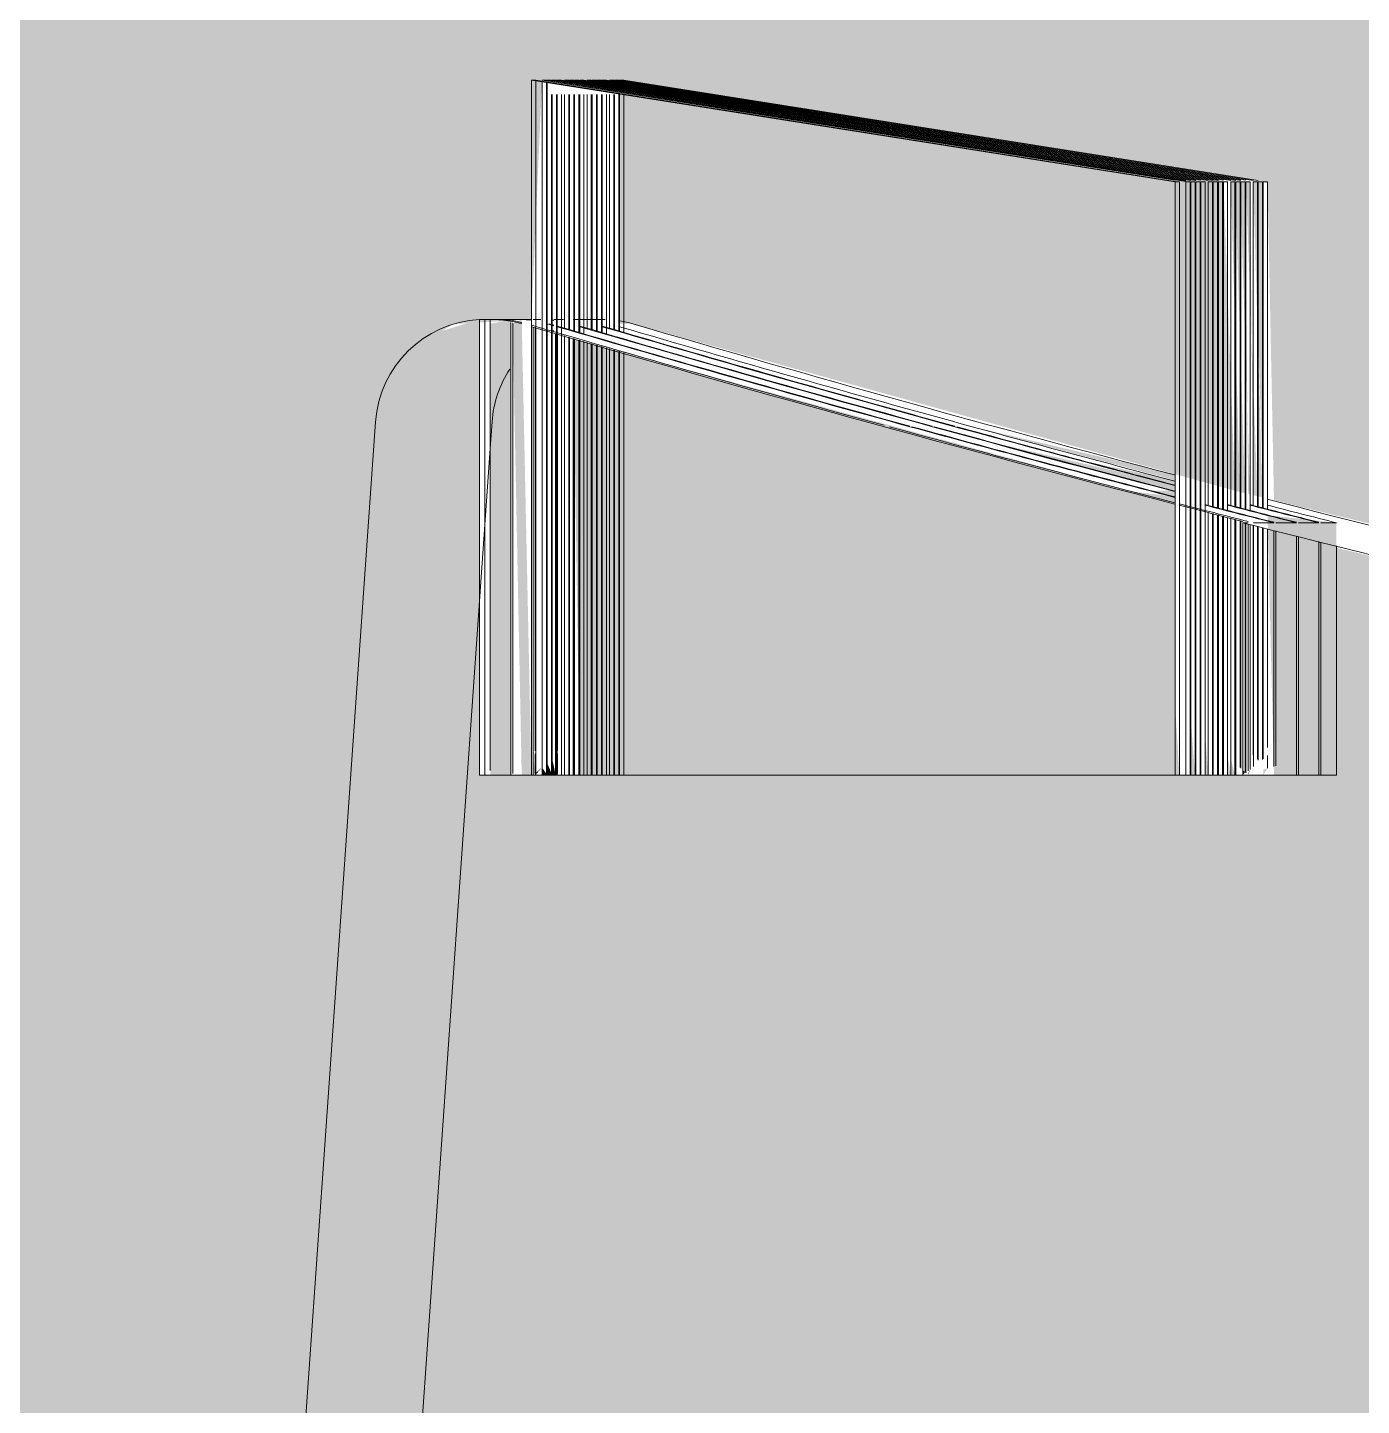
# Model space of a CAD drawing. Header units: millimetres. Extents: x 855 to 48623, y -2192 to 8255.
# Drawn here: x 22631.92 to 22665.12, y 4963.24 to 4997.55 of the extents above; entities that cross this region are included whole.
import ezdxf

# ---------------------------------------------------------------- set-up
doc = ezdxf.new("R2010")
doc.units = ezdxf.units.MM
doc.layers.add('A-WALL-PATT', color=7, linetype='Continuous', lineweight=9)
for name, color, linetype, lineweight, true_color in [('I-FURN-102', 7, 'Continuous', 9, 0xedece9), ('I-FURN-110', 7, 'Continuous', 9, 0xf3f3f3), ('I-FURN-113', 7, 'Continuous', 9, 0xecebe9), ('I-FURN-114', 7, 'Continuous', 9, 0xdddddb), ('I-FURN-115', 7, 'Continuous', 9, 0xd8d8d6), ('I-FURN-116', 7, 'Continuous', 9, 0xe4e4e1), ('I-FURN-117', 7, 'Continuous', 9, 0xe6e6e2), ('I-FURN-118', 7, 'Continuous', 9, 0xebebe8), ('I-FURN-119', 7, 'Continuous', 9, 0xeeeeec), ('I-FURN-120', 7, 'Continuous', 9, 0xf0f0ef), ('I-FURN-17', 7, 'Continuous', 9, 0xe6e6e4), ('I-FURN-23', 7, 'Continuous', 9, 0xe4e3de), ('I-FURN-25', 7, 'Continuous', 9, 0xd0d0d0), ('I-FURN-26', 7, 'Continuous', 9, 0xdbdbdb), ('I-FURN-27', 7, 'Continuous', 9, 0xe3e3e3), ('I-FURN-29', 7, 'Continuous', 9, 0xe4e3e2), ('I-FURN-34', 7, 'Continuous', 9, 0xe9e9e9), ('I-FURN-35', 7, 'Continuous', 9, 0xededed), ('I-FURN-38', 7, 'Continuous', 9, 0xdededc), ('I-FURN-39', 7, 'Continuous', 9, 0xe8e8e6), ('I-FURN-41', 7, 'Continuous', 9, 0xd6d6d5), ('I-FURN-49', 7, 'Continuous', 9, 0xe2e1dc), ('I-FURN-52', 7, 'Continuous', 9, 0xcbcbc9), ('I-FURN-55', 7, 'Continuous', 9, 0xe0dfda), ('I-FURN-58', 7, 'Continuous', 9, 0xe2e1df), ('I-FURN-6', 7, 'Continuous', 9, 0xc0c0c0), ('I-FURN-61', 7, 'Continuous', 9, 0xd3d3d0), ('I-FURN-62', 7, 'Continuous', 9, 0xdddcd8), ('I-FURN-67', 7, 'Continuous', 9, 0xd9d8d5), ('I-FURN-69', 7, 'Continuous', 9, 0xe7e7e6), ('I-FURN-70', 7, 'Continuous', 9, 0xe3e2dd), ('I-FURN-73', 7, 'Continuous', 9, 0xe3e2e1), ('I-FURN-74', 7, 'Continuous', 9, 0xe5e4e2), ('I-FURN-75', 7, 'Continuous', 9, 0xe9e9e5), ('I-FURN-77', 7, 'Continuous', 9, 0xe1e1df), ('I-FURN-78', 7, 'Continuous', 9, 0xdfdfdf), ('I-FURN-84', 7, 'Continuous', 9, 0xededea), ('I-FURN-85', 7, 'Continuous', 9, 0xedecea), ('I-FURN-87', 7, 'Continuous', 9, 0xf2f2f0), ('I-FURN-88', 7, 'Continuous', 9, 0xf0f0ed), ('I-FURN-89', 7, 'Continuous', 9, 0xe8e7e4), ('I-FURN-9', 7, 'Continuous', 9, 0xd1d1d1), ('I-FURN-93', 7, 'Continuous', 9, 0xeeeeed)]:
    doc.layers.add(name, color=color, linetype=linetype, lineweight=lineweight, true_color=true_color)
doc.layers.add('I-FURN-11', color=7, linetype='Continuous', lineweight=9, true_color=0xe7e6e1, transparency=0.7)
doc.layers.add('I-FURN-12', color=7, linetype='Continuous', lineweight=9, true_color=0xf7f7f7, transparency=0.7)

# ---------------------------------------------------------------- blocks, each defined once
blk = doc.blocks.new('iMac_G5_Computer_17quot_Screen_Model_4681 - iMac_G5_Computer_17quot_Screen_Model_4681-V20-Развертка 2_03-2')
at = {"layer": 'I-FURN-11'}
for points in [[(2630.718, 4986.014), (2630.43, 4993.732), (2615.402, 4995.884), (2615.402, 4990.172), (2615.732, 4990.172), (2630.612, 4986.044)], [(2630.844, 4985.983), (2630.612, 4993.724), (2630.718, 4993.704), (2630.738, 4986.009)], [(2630.969, 4985.953), (2630.718, 4993.727), (2630.844, 4993.704), (2630.863, 4985.979)], [(2631.095, 4985.922), (2630.844, 4993.727), (2630.969, 4993.704), (2631.047, 4985.934)], [(2631.277, 4985.877), (2630.989, 4993.732), (2631.095, 4993.704), (2631.171, 4985.903)], [(2631.423, 4985.842), (2631.171, 4993.744), (2631.403, 4993.704), (2631.403, 4985.847)], [(2631.403, 4985.847), (2631.171, 4993.724), (2631.277, 4993.704), (2631.297, 4985.872)]]:
    blk.add_hatch(color=256, dxfattribs=at).paths.add_polyline_path(points)
at = {"layer": 'I-FURN-12'}
for points in [[(2700.418, 4950), (2702.92, 4950), (2702.92, 4953.175), (2699.77, 4953.175), (2699.531, 4963.912), (2642.914, 4963.912), (2642.914, 4982.323), (2633.242, 4984.593), (2633.242, 4978.932), (2611.915, 4978.932), (2611.915, 4990.279), (2610.662, 4989.9), (2610.139, 4989.498), (2609.326, 4987.735), (2606.742, 4950.78), (2607.717, 4950), (2699.77, 4950)], [(2612.69, 4978.932), (2612.69, 4990.279), (2612.18, 4990.172), (2612.18, 4978.932)], [(2613.206, 4978.932), (2612.964, 4990.279), (2612.739, 4990.172), (2612.964, 4978.932)], [(2629.228, 4986.014), (2629.228, 4986.162), (2624.556, 4987.248)], [(2629.228, 4986.162), (2629.228, 4986.277), (2627.095, 4986.725)], [(2629.228, 4985.697), (2629.228, 4985.867), (2628.033, 4986.013)], [(2632.808, 4978.932), (2633.242, 4978.932), (2633.242, 4985.217), (2631.529, 4985.407), (2631.689, 4978.932), (2632.249, 4978.932)], [(2613.249, 4978.932), (2613.299, 4978.976), (2613.249, 4979.421)], [(2613.597, 4978.932), (2613.723, 4978.932), (2613.597, 4979.236)], [(2613.723, 4978.932), (2613.809, 4978.932), (2613.723, 4979.346)], [(2613.299, 4978.932), (2613.471, 4979.126), (2613.299, 4978.976)], [(2613.471, 4978.932), (2613.597, 4978.932), (2613.471, 4979.126)], [(2613.849, 4978.932), (2613.859, 4978.976), (2613.849, 4978.967)], [(2630.915, 4978.932), (2630.969, 4979.007), (2630.915, 4979.059)], [(2631.047, 4978.932), (2631.095, 4979.077), (2631.047, 4978.97)]]:
    blk.add_hatch(color=256, dxfattribs=at).paths.add_polyline_path(points)
h = blk.add_hatch(color=256, dxfattribs=at)
h.paths.add_polyline_path([(2621.983, 4978.932), (2629.228, 4978.932), (2629.228, 4985.697), (2614.243, 4989.809), (2614.408, 4978.932), (2615.402, 4978.932)])
h.paths.add_polyline_path([(2629.976, 4978.932), (2630.052, 4978.932), (2629.976, 4979.958)])
h.paths.add_polyline_path([(2629.85, 4978.932), (2629.87, 4978.932), (2629.85, 4980.078)])
h.paths.add_polyline_path([(2630.718, 4978.932), (2630.738, 4978.932), (2630.718, 4979.248)])
h.paths.add_polyline_path([(2630.536, 4978.932), (2630.612, 4978.932), (2630.536, 4979.422)])
h.paths.add_polyline_path([(2629.725, 4978.932), (2629.744, 4978.932), (2629.725, 4980.199)])
h.paths.add_polyline_path([(2630.41, 4978.932), (2630.43, 4978.932), (2630.41, 4979.542)])
h.paths.add_polyline_path([(2629.599, 4978.932), (2629.619, 4978.932), (2629.599, 4980.319)])
h = blk.add_hatch(color=256, dxfattribs=at)
h.paths.add_polyline_path([(2703.317, 4972.594), (2703.317, 4973.01), (2701.708, 4973.102), (2701.982, 4972.736), (2702.996, 4972.626)])
h.paths.add_polyline_path([(2665.318, 4978.19), (2665.122, 4978.777), (2663.742, 4978.935), (2663.993, 4978.421), (2665.122, 4978.223)])
h.paths.add_polyline_path([(2629.228, 4986.277), (2629.228, 4986.428), (2624.178, 4987.61)])
h = blk.add_hatch(color=256, dxfattribs=at)
h.paths.add_polyline_path([(2631.423, 4978.932), (2631.529, 4979.106), (2631.423, 4979.076)])
h.paths.add_polyline_path([(2629.228, 4985.867), (2629.228, 4986.014), (2628.675, 4986.013)])
h = blk.add_hatch(color=256, dxfattribs=at)
h.paths.add_polyline_path([(2629.619, 4978.932), (2629.725, 4978.932), (2629.619, 4980.3)])
h.paths.add_polyline_path([(2630.612, 4978.932), (2630.718, 4978.932), (2630.612, 4979.349)])
h.paths.add_polyline_path([(2629.228, 4978.932), (2629.334, 4978.932), (2629.228, 4980.674)])
at = {"layer": 'I-FURN-102'}
for p, q in [((2614.263, 4978.932), (2614.263, 4989.803)), ((2614.282, 4978.932), (2614.282, 4989.797))]:
    blk.add_line(p, q, dxfattribs=at)
at = {"layer": 'I-FURN-110'}
blk.add_line((2630.969, 4978.932), (2630.863, 4978.932), dxfattribs=at)
at = {"layer": 'I-FURN-113'}
for p, q in [((2614.137, 4978.932), (2614.137, 4989.839)), ((2614.157, 4978.932), (2614.157, 4989.833)), ((2613.849, 4978.932), (2629.228, 4978.932)), ((2629.228, 4978.932), (2614.031, 4978.932))]:
    blk.add_line(p, q, dxfattribs=at)
at = {"layer": 'I-FURN-114'}
for p, q in [((2613.577, 4978.932), (2613.577, 4989.998)), ((2613.597, 4978.932), (2613.597, 4989.992))]:
    blk.add_line(p, q, dxfattribs=at)
at = {"layer": 'I-FURN-115'}
blk.add_line((2613.471, 4978.932), (2613.471, 4990.028), dxfattribs=at)
for centre, major_axis, start_param, end_param in [((2613.393, 4987.544), (0, 2.739), 0, 0.052527), ((2755.33, 5473.768), (0, 504.08), 2.855763, 2.873863), ((2755.33, 5473.768), (0, 504.08), 2.874136, 2.888731)]:
    blk.add_ellipse(centre, major_axis=major_axis, ratio=0.999978, start_param=start_param, end_param=end_param, dxfattribs=at)
at = {"layer": 'I-FURN-116'}
for p, q in [((2613.767, 4990.279), (2613.809, 4990.279)), ((2613.829, 4978.932), (2613.829, 4989.926)), ((2613.849, 4978.932), (2613.849, 4989.921))]:
    blk.add_line(p, q, dxfattribs=at)
blk.add_ellipse((2613.443, 4987.544), major_axis=(0, 2.739), ratio=0.999978, start_param=6.164568, end_param=6.166421, dxfattribs=at)
at = {"layer": 'I-FURN-117'}
blk.add_line((2613.955, 4978.932), (2613.955, 4989.891), dxfattribs=at)
for centre, major_axis, start_param, end_param in [((2613.953, 4987.544), (0, 2.739), 0, 0.052527), ((2755.89, 5473.768), (0, 504.08), 2.855934, 2.874033), ((2755.89, 5473.768), (0, 504.08), 2.874136, 2.887582)]:
    blk.add_ellipse(centre, major_axis=major_axis, ratio=0.999978, start_param=start_param, end_param=end_param, dxfattribs=at)
at = {"layer": 'I-FURN-118'}
blk.add_line((2614.031, 4978.932), (2614.031, 4989.869), dxfattribs=at)
blk.add_ellipse((2614.002, 4987.544), major_axis=(0, 2.739), ratio=0.999978, start_param=0, end_param=0.052527, dxfattribs=at)
at = {"layer": 'I-FURN-119'}
blk.add_line((2613.809, 4978.932), (2613.809, 4989.932), dxfattribs=at)
at = {"layer": 'I-FURN-120'}
for p, q in [((2613.859, 4989.918), (2613.859, 4979.541)), ((2613.859, 4979.465), (2613.859, 4978.976))]:
    blk.add_line(p, q, dxfattribs=at)
at = {"layer": 'I-FURN-17'}
for p, q in [((2613.723, 4978.932), (2613.829, 4978.932)), ((2613.829, 4978.932), (2629.228, 4978.932)), ((2629.228, 4978.932), (2613.849, 4978.932))]:
    blk.add_line(p, q, dxfattribs=at)
at = {"layer": 'I-FURN-23'}
for p, q in [((2614.388, 4989.95), (2614.388, 4995.884)), ((2614.408, 4989.944), (2614.408, 4995.884)), ((2614.514, 4989.914), (2614.514, 4995.884)), ((2614.59, 4990.051), (2614.59, 4995.884)), ((2614.696, 4990.021), (2614.696, 4995.884)), ((2614.716, 4990.016), (2614.716, 4995.884)), ((2614.822, 4989.986), (2614.822, 4995.884)), ((2614.842, 4989.98), (2614.842, 4995.884)), ((2614.948, 4989.95), (2614.948, 4995.884)), ((2614.968, 4989.944), (2614.968, 4995.884)), ((2615.074, 4989.914), (2615.074, 4995.884)), ((2615.15, 4990.051), (2615.15, 4995.884)), ((2615.256, 4990.021), (2615.256, 4995.884)), ((2615.276, 4990.016), (2615.276, 4995.884)), ((2615.382, 4989.986), (2615.382, 4995.884)), ((2615.402, 4989.98), (2615.402, 4995.884)), ((2615.507, 4989.95), (2615.507, 4995.877))]:
    blk.add_line(p, q, dxfattribs=at)
for centre, major_axis, start_param, end_param in [((2614.959, 4987.544), (0, 2.739), 5.997129, 6.119696), ((2756.4, 5473.768), (0, 504.08), 2.856036, 2.886536), ((2756.959, 5473.768), (0, 504.08), 2.856036, 2.885388), ((2757.393, 5473.768), (0, 504.08), 2.856036, 2.874136), ((2757.966, 5473.768), (0, 504.08), 2.855537, 2.883303), ((2757.393, 5473.768), (0, 504.08), 2.874136, 2.884498)]:
    blk.add_ellipse(centre, major_axis=major_axis, ratio=0.999978, start_param=start_param, end_param=end_param, dxfattribs=at)
at = {"layer": 'I-FURN-25'}
for p, q in [((2612.18, 4979.048), (2612.18, 4990.264)), ((2612.69, 4990.204), (2612.69, 4978.932)), ((2609.642, 4950.78), (2612.18, 4987.069)), ((2629.493, 4978.932), (2629.493, 4985.627)), ((2629.599, 4985.599), (2629.599, 4978.932)), ((2629.725, 4985.566), (2629.725, 4978.932)), ((2629.85, 4985.533), (2629.85, 4978.932)), ((2629.976, 4985.499), (2629.976, 4978.932)), ((2631.047, 4985.184), (2631.047, 4979.039)), ((2631.18, 4985.151), (2631.18, 4979.145)), ((2631.689, 4985.025), (2631.689, 4979.151)), ((2631.739, 4985.013), (2631.739, 4979.165)), ((2632.249, 4984.886), (2632.249, 4978.932)), ((2632.299, 4984.874), (2632.299, 4978.932)), ((2632.808, 4984.748), (2632.808, 4978.932)), ((2632.858, 4984.735), (2632.858, 4978.932)), ((2633.242, 4984.64), (2633.242, 4978.932)), ((2612.048, 4978.932), (2611.915, 4978.932)), ((2613.206, 4978.932), (2612.048, 4978.932)), ((2629.228, 4978.932), (2613.206, 4978.932)), ((2629.334, 4978.932), (2629.228, 4978.932)), ((2630.915, 4978.932), (2629.334, 4978.932)), ((2630.915, 4978.932), (2631.047, 4978.932)), ((2631.689, 4978.932), (2631.047, 4978.932)), ((2631.18, 4978.932), (2631.689, 4978.932)), ((2632.249, 4978.932), (2631.689, 4978.932)), ((2631.739, 4978.932), (2632.249, 4978.932)), ((2632.808, 4978.932), (2632.249, 4978.932)), ((2632.299, 4978.932), (2632.808, 4978.932)), ((2633.242, 4978.932), (2632.808, 4978.932)), ((2632.858, 4978.932), (2633.242, 4978.932))]:
    blk.add_line(p, q, dxfattribs=at)
for centre, major_axis, start_param, end_param in [((2612.324, 4987.544), (0, 2.739), 0, 0.052527), ((2612.834, 4987.544), (0, 2.739), 0, 0.052527), ((2755.33, 5473.768), (0, 504.08), 2.888948, 2.892463), ((2755.89, 5473.768), (0, 504.08), 2.889118, 2.892633), ((2756.449, 5473.768), (0, 504.08), 2.889118, 2.892633), ((2757.009, 5473.768), (0, 504.08), 2.889118, 2.892633)]:
    blk.add_ellipse(centre, major_axis=major_axis, ratio=0.999978, start_param=start_param, end_param=end_param, dxfattribs=at)
at = {"layer": 'I-FURN-26'}
for p, q in [((2612.739, 4979.541), (2612.739, 4990.198)), ((2612.18, 4987.069), (2612.226, 4987.735)), ((2630.052, 4978.932), (2630.052, 4985.479)), ((2630.158, 4985.451), (2630.158, 4978.932)), ((2630.284, 4985.418), (2630.284, 4978.932)), ((2630.41, 4985.385), (2630.41, 4978.932)), ((2630.536, 4985.352), (2630.536, 4978.932)), ((2612.739, 4978.976), (2612.739, 4979.537)), ((2612.18, 4978.932), (2613.206, 4978.932)), ((2612.69, 4978.932), (2612.18, 4978.932)), ((2613.206, 4978.932), (2612.69, 4978.932)), ((2629.334, 4978.932), (2630.915, 4978.932)), ((2629.599, 4978.932), (2629.493, 4978.932)), ((2629.725, 4978.932), (2629.619, 4978.932)), ((2629.85, 4978.932), (2629.744, 4978.932)), ((2629.976, 4978.932), (2629.87, 4978.932)), ((2630.915, 4978.932), (2629.976, 4978.932)), ((2631.047, 4978.932), (2631.689, 4978.932)), ((2631.689, 4978.932), (2631.047, 4978.932)), ((2631.689, 4978.932), (2632.249, 4978.932)), ((2632.249, 4978.932), (2631.689, 4978.932)), ((2632.249, 4978.932), (2632.808, 4978.932)), ((2632.808, 4978.932), (2632.249, 4978.932))]:
    blk.add_line(p, q, dxfattribs=at)
for centre, start_param, end_param in [((2612.883, 4987.544), 0, 0.052527), ((2614.959, 4987.544), 0.990401, 1.500983)]:
    blk.add_ellipse(centre, major_axis=(0, 2.739), ratio=0.999978, start_param=start_param, end_param=end_param, dxfattribs=at)
at = {"layer": 'I-FURN-27'}
for p, q in [((2630.612, 4978.932), (2630.612, 4985.332)), ((2630.718, 4985.304), (2630.718, 4978.932)), ((2630.844, 4985.27), (2630.844, 4979.127)), ((2612.739, 4978.932), (2613.206, 4978.932)), ((2613.206, 4978.932), (2612.739, 4978.932)), ((2629.976, 4978.932), (2630.915, 4978.932)), ((2630.158, 4978.932), (2630.052, 4978.932)), ((2630.284, 4978.932), (2630.178, 4978.932)), ((2630.41, 4978.932), (2630.304, 4978.932)), ((2630.536, 4978.932), (2630.43, 4978.932)), ((2630.915, 4978.932), (2630.536, 4978.932)), ((2631.047, 4978.932), (2631.689, 4978.932)), ((2631.689, 4978.932), (2631.095, 4978.932)), ((2631.689, 4978.932), (2632.249, 4978.932)), ((2632.249, 4978.932), (2631.689, 4978.932))]:
    blk.add_line(p, q, dxfattribs=at)
at = {"layer": 'I-FURN-29'}
for p, q in [((2630.738, 4978.932), (2630.738, 4985.298)), ((2630.863, 4979.108), (2630.863, 4985.265))]:
    blk.add_line(p, q, dxfattribs=at)
at = {"layer": 'I-FURN-34'}
for p, q in [((2630.969, 4985.203), (2630.969, 4979.007)), ((2631.095, 4985.172), (2631.095, 4979.077)), ((2631.171, 4979.428), (2631.171, 4985.153)), ((2631.277, 4985.127), (2631.277, 4979.327)), ((2631.403, 4985.096), (2631.403, 4979.324)), ((2631.529, 4985.065), (2631.529, 4979.622)), ((2631.529, 4979.425), (2631.529, 4979.106)), ((2630.536, 4978.932), (2630.915, 4978.932)), ((2630.718, 4978.932), (2630.612, 4978.932)), ((2630.844, 4978.932), (2630.738, 4978.932)), ((2631.095, 4978.932), (2631.689, 4978.932)), ((2631.277, 4978.932), (2631.171, 4978.932)), ((2631.403, 4978.932), (2631.297, 4978.932)), ((2631.529, 4978.932), (2631.423, 4978.932))]:
    blk.add_line(p, q, dxfattribs=at)
at = {"layer": 'I-FURN-35'}
blk.add_line((2631.095, 4978.932), (2630.989, 4978.932), dxfattribs=at)
at = {"layer": 'I-FURN-38'}
for p, q in [((2630.178, 4978.932), (2630.178, 4985.446)), ((2630.304, 4978.932), (2630.304, 4985.413)), ((2630.43, 4978.932), (2630.43, 4985.38))]:
    blk.add_line(p, q, dxfattribs=at)
at = {"layer": 'I-FURN-39'}
for p, q in [((2630.989, 4978.992), (2630.989, 4985.198)), ((2631.297, 4979.308), (2631.297, 4985.122)), ((2631.423, 4979.34), (2631.423, 4985.091))]:
    blk.add_line(p, q, dxfattribs=at)
at = {"layer": 'I-FURN-41'}
for p, q in [((2629.619, 4978.932), (2629.619, 4985.594)), ((2629.744, 4978.932), (2629.744, 4985.561)), ((2629.87, 4978.932), (2629.87, 4985.527)), ((2613.206, 4978.932), (2613.312, 4978.932)), ((2629.228, 4978.932), (2613.206, 4978.932)), ((2613.312, 4978.932), (2629.228, 4978.932))]:
    blk.add_line(p, q, dxfattribs=at)
at = {"layer": 'I-FURN-49'}
for p, q in [((2614.137, 4990.021), (2614.137, 4995.884)), ((2614.157, 4990.016), (2614.157, 4995.884))]:
    blk.add_line(p, q, dxfattribs=at)
at = {"layer": 'I-FURN-52'}
for p, q in [((2613.312, 4996.241), (2629.228, 4993.72)), ((2613.312, 4978.932), (2613.312, 4996.224)), ((2629.228, 4993.746), (2613.471, 4996.241)), ((2613.471, 4990.028), (2613.471, 4996.199)), ((2613.723, 4996.241), (2613.767, 4996.241)), ((2629.493, 4993.724), (2613.767, 4996.214)), ((2613.767, 4996.211), (2629.493, 4993.72)), ((2629.619, 4985.594), (2629.619, 4993.704)), ((2629.744, 4985.561), (2629.744, 4993.704)), ((2629.87, 4985.527), (2629.87, 4993.704)), ((2630.178, 4985.616), (2630.178, 4993.704)), ((2630.304, 4985.583), (2630.304, 4993.704)), ((2630.43, 4985.549), (2630.43, 4993.704)), ((2630.738, 4985.616), (2630.738, 4993.704)), ((2630.863, 4985.583), (2630.863, 4993.704)), ((2630.989, 4985.549), (2630.989, 4993.704)), ((2631.297, 4985.616), (2631.297, 4993.704)), ((2631.423, 4985.583), (2631.423, 4993.704)), ((2614.002, 4990.283), (2613.953, 4990.283))]:
    blk.add_line(p, q, dxfattribs=at)
blk.add_ellipse((2755.198, 5473.768), major_axis=(0, 504.08), ratio=0.999978, start_param=2.856036, end_param=2.889002, dxfattribs=at)
at = {"layer": 'I-FURN-55'}
for p, q in [((2613.955, 4989.891), (2613.955, 4995.884)), ((2614.031, 4990.051), (2614.031, 4995.884))]:
    blk.add_line(p, q, dxfattribs=at)
for start_param, end_param in [(2.856036, 2.874136), (2.874136, 2.887684)]:
    blk.add_ellipse((2755.84, 5473.768), major_axis=(0, 504.08), ratio=0.999978, start_param=start_param, end_param=end_param, dxfattribs=at)
at = {"layer": 'I-FURN-58'}
for p, q in [((2613.703, 4978.932), (2613.703, 4989.962)), ((2613.723, 4978.932), (2613.723, 4989.956))]:
    blk.add_line(p, q, dxfattribs=at)
at = {"layer": 'I-FURN-6'}
for p, q in [((2613.206, 4996.241), (2613.312, 4996.241)), ((2629.228, 4993.704), (2613.206, 4996.241)), ((2613.206, 4978.932), (2613.206, 4996.241)), ((2613.471, 4996.241), (2613.577, 4996.241)), ((2613.577, 4996.241), (2613.767, 4996.211)), ((2613.597, 4996.241), (2613.703, 4996.241)), ((2613.767, 4996.214), (2613.597, 4996.241)), ((2613.703, 4996.241), (2613.767, 4996.231)), ((2613.767, 4996.234), (2613.723, 4996.241)), ((2613.767, 4996.241), (2613.829, 4996.241)), ((2613.849, 4996.241), (2613.955, 4996.241)), ((2614.031, 4996.241), (2614.137, 4996.241)), ((2614.157, 4996.241), (2614.263, 4996.241)), ((2614.282, 4996.241), (2614.388, 4996.241)), ((2614.408, 4996.241), (2614.514, 4996.241)), ((2614.59, 4996.241), (2614.696, 4996.241)), ((2614.716, 4996.241), (2614.822, 4996.241)), ((2614.842, 4996.241), (2614.948, 4996.241)), ((2614.968, 4996.241), (2615.074, 4996.241)), ((2615.15, 4996.241), (2615.256, 4996.241)), ((2615.276, 4996.241), (2615.382, 4996.241)), ((2615.402, 4996.241), (2615.507, 4996.241)), ((2629.334, 4993.704), (2629.228, 4993.704)), ((2629.228, 4978.932), (2629.228, 4993.704)), ((2629.334, 4993.704), (2629.334, 4978.932)), ((2629.599, 4993.704), (2629.493, 4993.704)), ((2629.493, 4985.627), (2629.493, 4993.704)), ((2629.599, 4993.704), (2629.599, 4985.599)), ((2629.725, 4993.704), (2629.619, 4993.704)), ((2629.725, 4993.704), (2629.725, 4985.566)), ((2629.85, 4993.704), (2629.744, 4993.704)), ((2629.85, 4993.704), (2629.85, 4985.533)), ((2629.976, 4993.704), (2629.87, 4993.704)), ((2629.976, 4993.704), (2629.976, 4985.499)), ((2630.158, 4993.704), (2630.052, 4993.704)), ((2630.052, 4985.649), (2630.052, 4993.704)), ((2630.158, 4993.704), (2630.158, 4985.621)), ((2630.284, 4993.704), (2630.178, 4993.704)), ((2630.284, 4993.704), (2630.284, 4985.588)), ((2630.41, 4993.704), (2630.304, 4993.704)), ((2630.41, 4993.704), (2630.41, 4985.555)), ((2630.536, 4993.704), (2630.43, 4993.704)), ((2630.536, 4993.704), (2630.536, 4985.521)), ((2630.718, 4993.704), (2630.612, 4993.704)), ((2630.612, 4985.649), (2630.612, 4993.704)), ((2630.718, 4993.704), (2630.718, 4985.621)), ((2630.844, 4993.704), (2630.738, 4993.704)), ((2630.844, 4993.704), (2630.844, 4985.588)), ((2630.969, 4993.704), (2630.863, 4993.704)), ((2630.969, 4993.704), (2630.969, 4985.555)), ((2631.095, 4993.704), (2630.989, 4993.704)), ((2631.095, 4993.704), (2631.095, 4985.521)), ((2631.277, 4993.704), (2631.171, 4993.704)), ((2631.171, 4985.649), (2631.171, 4993.704)), ((2631.277, 4993.704), (2631.277, 4985.621)), ((2631.403, 4993.704), (2631.297, 4993.704)), ((2631.403, 4993.704), (2631.403, 4985.588)), ((2631.529, 4993.704), (2631.423, 4993.704)), ((2631.529, 4993.704), (2631.529, 4985.555)), ((2611.915, 4978.932), (2611.915, 4990.279)), ((2611.915, 4990.279), (2612.048, 4990.279)), ((2612.048, 4978.932), (2612.048, 4990.279)), ((2612.18, 4990.279), (2612.69, 4990.279)), ((2612.324, 4990.283), (2612.191, 4990.283)), ((2612.739, 4990.279), (2613.206, 4990.279)), ((2612.883, 4990.283), (2612.834, 4990.283)), ((2613.443, 4990.283), (2613.393, 4990.283)), ((2609.326, 4987.735), (2606.742, 4950.78)), ((2630.915, 4985.217), (2630.915, 4978.932)), ((2631.047, 4985.217), (2630.915, 4985.217)), ((2631.689, 4985.217), (2631.18, 4985.217)), ((2632.249, 4985.217), (2631.739, 4985.217)), ((2632.808, 4985.217), (2632.299, 4985.217)), ((2633.242, 4985.217), (2632.858, 4985.217)), ((2630.915, 4978.932), (2611.915, 4978.932))]:
    blk.add_line(p, q, dxfattribs=at)
for centre, major_axis, start_param, end_param in [((2612.059, 4987.544), (0, 2.739), 0.052527, 1.500983), ((2612.191, 4987.544), (0, 2.739), 5.997129, 6.335712), ((2612.324, 4987.544), (0, 2.739), 6.04653, 6.283185), ((2612.834, 4987.544), (0, 2.739), 6.166421, 6.283185), ((2612.883, 4987.544), (0, 2.739), 6.166421, 6.283185), ((2757.966, 5473.768), (0, 504.08), 2.888026, 2.913935), ((2755.198, 5473.768), (0, 504.08), 2.88922, 2.892463), ((2755.84, 5473.768), (0, 504.08), 2.88922, 2.892735), ((2756.4, 5473.768), (0, 504.08), 2.88922, 2.892735), ((2756.959, 5473.768), (0, 504.08), 2.88922, 2.892735), ((2757.393, 5473.768), (0, 504.08), 2.88922, 2.892735), ((2755.065, 5473.768), (0, 504.08), 2.892735, 2.917224)]:
    blk.add_ellipse(centre, major_axis=major_axis, ratio=0.999978, start_param=start_param, end_param=end_param, dxfattribs=at)
at = {"layer": 'I-FURN-61'}
for p, q in [((2613.577, 4989.998), (2613.577, 4996.183)), ((2613.597, 4989.992), (2613.597, 4996.179)), ((2629.493, 4993.744), (2613.767, 4996.234)), ((2613.767, 4996.231), (2629.493, 4993.74)), ((2613.829, 4996.241), (2629.619, 4993.74)), ((2629.619, 4993.744), (2613.849, 4996.241)), ((2613.955, 4996.241), (2629.744, 4993.74)), ((2629.744, 4993.752), (2614.031, 4996.241)), ((2614.137, 4996.241), (2629.87, 4993.749)), ((2629.87, 4993.752), (2614.157, 4996.241)), ((2614.263, 4996.241), (2630.052, 4993.74)), ((2630.052, 4993.744), (2614.282, 4996.241)), ((2614.388, 4996.241), (2630.178, 4993.74)), ((2630.178, 4993.744), (2614.408, 4996.241)), ((2614.514, 4996.241), (2630.304, 4993.74)), ((2630.304, 4993.752), (2614.59, 4996.241)), ((2614.696, 4996.241), (2630.43, 4993.749)), ((2630.43, 4993.752), (2614.716, 4996.241)), ((2614.822, 4996.241), (2630.612, 4993.74)), ((2630.612, 4993.744), (2614.842, 4996.241)), ((2614.948, 4996.241), (2630.738, 4993.74)), ((2630.738, 4993.744), (2614.968, 4996.241)), ((2615.074, 4996.241), (2630.863, 4993.74)), ((2630.863, 4993.752), (2615.15, 4996.241)), ((2615.256, 4996.241), (2630.989, 4993.749)), ((2630.989, 4993.752), (2615.276, 4996.241)), ((2615.382, 4996.241), (2631.171, 4993.74)), ((2631.171, 4993.744), (2615.402, 4996.241)), ((2615.507, 4996.241), (2631.297, 4993.74))]:
    blk.add_line(p, q, dxfattribs=at)
at = {"layer": 'I-FURN-62'}
for p, q in [((2613.829, 4989.926), (2613.829, 4995.884)), ((2613.849, 4989.921), (2613.849, 4995.884))]:
    blk.add_line(p, q, dxfattribs=at)
blk.add_ellipse((2613.393, 4987.544), major_axis=(0, 2.739), ratio=0.999978, start_param=6.146043, end_param=6.166421, dxfattribs=at)
at = {"layer": 'I-FURN-67'}
for p, q in [((2613.703, 4989.962), (2613.703, 4995.884)), ((2613.723, 4989.956), (2613.723, 4995.884)), ((2613.607, 4990.172), (2613.767, 4990.125)), ((2613.767, 4990.139), (2613.656, 4990.172))]:
    blk.add_line(p, q, dxfattribs=at)
at = {"layer": 'I-FURN-69'}
for p, q in [((2613.299, 4990.077), (2613.299, 4979.541)), ((2613.299, 4979.465), (2613.299, 4978.976))]:
    blk.add_line(p, q, dxfattribs=at)
at = {"layer": 'I-FURN-70'}
for p, q in [((2614.263, 4989.986), (2614.263, 4995.884)), ((2614.282, 4989.98), (2614.282, 4995.884)), ((2614.959, 4990.283), (2614.386, 4990.283))]:
    blk.add_line(p, q, dxfattribs=at)
at = {"layer": 'I-FURN-73'}
for p, q in [((2613.471, 4978.932), (2613.577, 4978.932)), ((2613.577, 4978.932), (2629.228, 4978.932)), ((2629.228, 4978.932), (2613.597, 4978.932))]:
    blk.add_line(p, q, dxfattribs=at)
at = {"layer": 'I-FURN-74'}
for p, q in [((2613.597, 4978.932), (2613.703, 4978.932)), ((2613.703, 4978.932), (2629.228, 4978.932)), ((2629.228, 4978.932), (2613.723, 4978.932))]:
    blk.add_line(p, q, dxfattribs=at)
at = {"layer": 'I-FURN-75'}
for centre, major_axis, start_param, end_param in [((2614.386, 4987.544), (0, 2.739), 0, 0.052527), ((2614.959, 4987.544), (0, 2.739), 6.252421, 6.283185), ((2756.449, 5473.768), (0, 504.08), 2.855934, 2.874033), ((2757.009, 5473.768), (0, 504.08), 2.855934, 2.874033), ((2756.449, 5473.768), (0, 504.08), 2.874136, 2.886434), ((2757.009, 5473.768), (0, 504.08), 2.874136, 2.885286)]:
    blk.add_ellipse(centre, major_axis=major_axis, ratio=0.999978, start_param=start_param, end_param=end_param, dxfattribs=at)
at = {"layer": 'I-FURN-77'}
blk.add_line((2613.249, 4990.091), (2613.249, 4978.932), dxfattribs=at)
blk.add_ellipse((2613.443, 4987.544), major_axis=(0, 2.739), ratio=0.999978, start_param=0, end_param=0.052527, dxfattribs=at)
at = {"layer": 'I-FURN-78'}
for p, q in [((2613.206, 4978.932), (2629.228, 4978.932)), ((2629.228, 4978.932), (2613.471, 4978.932))]:
    blk.add_line(p, q, dxfattribs=at)
at = {"layer": 'I-FURN-84'}
for p, q in [((2614.388, 4978.932), (2614.388, 4989.767)), ((2614.408, 4978.932), (2614.408, 4989.762)), ((2614.514, 4978.932), (2614.514, 4989.732)), ((2614.157, 4978.932), (2614.263, 4978.932)), ((2614.263, 4978.932), (2629.228, 4978.932)), ((2629.228, 4978.932), (2614.282, 4978.932)), ((2614.282, 4978.932), (2614.388, 4978.932)), ((2614.388, 4978.932), (2629.228, 4978.932)), ((2629.228, 4978.932), (2614.408, 4978.932)), ((2614.408, 4978.932), (2614.514, 4978.932)), ((2629.228, 4978.932), (2614.408, 4978.932)), ((2614.514, 4978.932), (2629.228, 4978.932))]:
    blk.add_line(p, q, dxfattribs=at)
at = {"layer": 'I-FURN-85'}
for p, q in [((2614.031, 4978.932), (2614.137, 4978.932)), ((2614.137, 4978.932), (2629.228, 4978.932)), ((2629.228, 4978.932), (2614.157, 4978.932))]:
    blk.add_line(p, q, dxfattribs=at)
at = {"layer": 'I-FURN-87'}
for p, q in [((2614.243, 4978.932), (2614.243, 4989.809)), ((2615.15, 4978.932), (2615.15, 4989.551)), ((2615.256, 4978.932), (2615.256, 4989.521)), ((2615.276, 4978.932), (2615.276, 4989.515)), ((2615.382, 4978.932), (2615.382, 4989.485)), ((2615.402, 4978.932), (2615.402, 4989.48)), ((2615.507, 4978.932), (2615.507, 4989.449)), ((2614.968, 4978.932), (2629.228, 4978.932)), ((2629.228, 4978.932), (2615.15, 4978.932)), ((2615.15, 4978.932), (2615.256, 4978.932)), ((2615.256, 4978.932), (2629.228, 4978.932)), ((2629.228, 4978.932), (2615.276, 4978.932)), ((2615.276, 4978.932), (2615.382, 4978.932)), ((2615.382, 4978.932), (2629.228, 4978.932)), ((2629.228, 4978.932), (2615.402, 4978.932)), ((2615.402, 4978.932), (2615.507, 4978.932)), ((2629.228, 4978.932), (2615.402, 4978.932)), ((2615.507, 4978.932), (2629.228, 4978.932))]:
    blk.add_line(p, q, dxfattribs=at)
blk.add_ellipse((2614.959, 4987.544), major_axis=(0, 2.739), ratio=0.999978, start_param=0.451627, end_param=0.479818, dxfattribs=at)
at = {"layer": 'I-FURN-88'}
for p, q in [((2614.59, 4978.932), (2614.59, 4989.71)), ((2614.696, 4978.932), (2614.696, 4989.68)), ((2614.716, 4978.932), (2614.716, 4989.674)), ((2614.822, 4978.932), (2614.822, 4989.644)), ((2614.842, 4978.932), (2614.842, 4989.639)), ((2614.948, 4978.932), (2614.948, 4989.608)), ((2614.968, 4978.932), (2614.968, 4989.603)), ((2615.074, 4978.932), (2615.074, 4989.573)), ((2614.408, 4978.932), (2629.228, 4978.932)), ((2629.228, 4978.932), (2614.59, 4978.932)), ((2614.59, 4978.932), (2614.696, 4978.932)), ((2614.696, 4978.932), (2629.228, 4978.932)), ((2629.228, 4978.932), (2614.716, 4978.932)), ((2614.716, 4978.932), (2614.822, 4978.932)), ((2614.822, 4978.932), (2629.228, 4978.932)), ((2629.228, 4978.932), (2614.842, 4978.932)), ((2614.842, 4978.932), (2614.948, 4978.932)), ((2614.948, 4978.932), (2629.228, 4978.932)), ((2629.228, 4978.932), (2614.968, 4978.932)), ((2614.968, 4978.932), (2615.074, 4978.932)), ((2629.228, 4978.932), (2614.968, 4978.932)), ((2615.074, 4978.932), (2629.228, 4978.932))]:
    blk.add_line(p, q, dxfattribs=at)
at = {"layer": 'I-FURN-89'}
for p, q in [((2613.849, 4978.932), (2613.955, 4978.932)), ((2629.228, 4978.932), (2613.849, 4978.932)), ((2613.955, 4978.932), (2629.228, 4978.932))]:
    blk.add_line(p, q, dxfattribs=at)
at = {"layer": 'I-FURN-93'}
blk.add_line((2613.809, 4978.932), (2613.767, 4978.932), dxfattribs=at)

msp = doc.modelspace()

# ---------------------------------------------------------------- hatches: boundary and pattern name
at = {"layer": 'A-WALL-PATT'}
h = msp.add_hatch(color=256, dxfattribs=at)
h.paths.add_polyline_path([(25764.767, 5379.26), (25764.766, 5379.307), (25763.979, 5498.169)])
h.paths.add_polyline_path([(26211.259, 4250), (26211.259, 6000), (27110.259, 6000), (27110.259, 7600), (20552.259, 7600), (20552.259, 4250), (21731.259, 4250), (21731.259, 4950), (21802.976, 4950), (21802.976, 4953.175), (21799.826, 4953.175), (21800.053, 4966.032), (21802.169, 4970.241), (21803.144, 4971.492), (21808.056, 4974.519), (21810.41, 4975.226), (21817.144, 4975.4), (21874.358, 4975.4), (21874.61, 4975.967), (21915.365, 4979.868), (21934.365, 4982.69), (21949.232, 4985.075), (21950.078, 4985.075), (21950.33, 4985.619), (21967.616, 4989.15), (21967.888, 4989.152), (21969.126, 4989.15), (21969.252, 4982.717), (21981.928, 4986.013), (21982.18, 4993.744), (21999.754, 4996.241), (22000.251, 4996.241), (22000.429, 4990.279), (22001.307, 4990.172), (22002.796, 4989.9), (22003.815, 4988.798), (22004.131, 4987.735), (22006.523, 4950.378), (22006.174, 4950.099), (22003.622, 4950.378), (22003.274, 4950.347), (22003.274, 4950), (22063.733, 4950), (22063.733, 4956.35), (22214.341, 4956.628), (22216.869, 4957.449), (22219.614, 4959.175), (22221.145, 4960.553), (22222.724, 4962.7), (22223.952, 4965.829), (22224.354, 4969.05), (22224.354, 4970.378), (22223.165, 4974.937), (22138.35, 5236.198), (22137.296, 5238.5), (22135.743, 5240.5), (22133.773, 5242.089), (22130.345, 5243.437), (22128.208, 5243.689), (22128.082, 5019.85), (22089.95, 5019.85), (22089.86, 5025.43), (22089.823, 5063.76), (22089.95, 5379.26), (22128.082, 5379.26), (22128.208, 5360.21), (22128.208, 5250.024), (22131.492, 5249.826), (22135.743, 5248.464), (22138.35, 5247.054), (22141.095, 5244.751), (22143.662, 5241.164), (22145.025, 5238.161), (22231.321, 4972.03), (22231.442, 4967.722), (22231.281, 4965.829), (22230.465, 4962.7), (22228.005, 4958.124), (22225.414, 4955.158), (22222.709, 4953.042), (22219.306, 4951.323), (22215.583, 4950.4), (22214.341, 4950), (22429.549, 4950.272), (22427.027, 4950.808), (22424.596, 4951.582), (22421.201, 4953.497), (22418.051, 4956.35), (22415.917, 4959.175), (22414.249, 4962.708), (22413.435, 4965.829), (22413.265, 4970.378), (22413.622, 4972.975), (22414.094, 4974.937), (22499.691, 5238.161), (22501.286, 5241.676), (22503.621, 5244.751), (22506.791, 5247.342), (22510.621, 5249.156), (22513.754, 5249.962), (22516.508, 5250.074), (22516.634, 5379.26), (22554.767, 5379.26), (22554.893, 5353.86), (22554.767, 5019.85), (22516.634, 5019.85), (22516.545, 5025.43), (22516.508, 5063.76), (22516.508, 5243.706), (22514.907, 5243.689), (22512.606, 5242.887), (22510.014, 5241.339), (22508.347, 5239.693), (22507.42, 5238.5), (22505.735, 5234.255), (22420.362, 4970.378), (22420.362, 4967.722), (22421.219, 4964.44), (22422.761, 4961.655), (22423.571, 4960.553), (22425.546, 4958.776), (22428.31, 4957.298), (22430.375, 4956.541), (22432.188, 4956.35), (22580.983, 4956.35), (22580.983, 4950), (22638.976, 4950), (22638.001, 4950.78), (22640.585, 4987.735), (22641.398, 4989.498), (22642.524, 4990.166), (22644.465, 4990.284), (22644.73, 4996.241), (22646.66, 4996.221), (22646.66, 4996.241), (22662.788, 4993.704), (22662.948, 4985.777), (22675.465, 4982.717), (22675.744, 4989.152), (22677.022, 4989.152), (22678.28, 4989.148), (22694.638, 4985.563), (22694.875, 4985.075), (22696.577, 4985.04), (22696.828, 4985.075), (22715.954, 4981.736), (22735.059, 4979.196), (22770.358, 4975.947), (22770.359, 4975.4), (22834.907, 4975.118), (22837.975, 4973.966), (22840.702, 4972.209), (22842.199, 4970.687), (22843.439, 4968.734), (22844.663, 4966.032), (22844.89, 4962.584), (22844.837, 4953.175), (22841.693, 4953.175), (22841.693, 4950), (22931.259, 4950), (22931.259, 4250), (24891.259, 4250), (24891.259, 4950), (24987.976, 4950), (24987.976, 4953.175), (24984.826, 4953.175), (24985.053, 4966.032), (24987.169, 4970.241), (24988.816, 4971.948), (24993.056, 4974.519), (24995.41, 4975.226), (25002.144, 4975.4), (25059.358, 4975.4), (25059.61, 4975.967), (25100.365, 4979.868), (25120.279, 4982.854), (25134.232, 4985.075), (25135.078, 4985.075), (25135.33, 4985.619), (25152.616, 4989.15), (25152.888, 4989.152), (25154.126, 4989.15), (25154.252, 4982.717), (25166.928, 4986.013), (25167.18, 4993.744), (25184.754, 4996.241), (25185.251, 4996.241), (25185.361, 4990.279), (25186.307, 4990.172), (25187.796, 4989.9), (25188.815, 4988.798), (25189.131, 4987.735), (25191.523, 4950.378), (25191.174, 4950.099), (25188.622, 4950.378), (25188.274, 4950.347), (25188.274, 4950), (25248.733, 4950), (25248.733, 4956.35), (25399.341, 4956.628), (25401.869, 4957.449), (25404.614, 4959.175), (25406.145, 4960.553), (25407.724, 4962.7), (25408.952, 4965.829), (25409.354, 4969.05), (25409.354, 4970.378), (25408.165, 4974.937), (25323.35, 5236.198), (25322.296, 5238.5), (25320.743, 5240.5), (25318.773, 5242.089), (25315.345, 5243.437), (25313.208, 5243.689), (25313.082, 5019.85), (25274.95, 5019.85), (25274.86, 5025.43), (25274.823, 5063.76), (25274.95, 5379.26), (25313.082, 5379.26), (25313.208, 5360.21), (25313.208, 5250.024), (25316.492, 5249.826), (25320.743, 5248.464), (25323.35, 5247.054), (25326.55, 5244.152), (25328.662, 5241.164), (25330.025, 5238.161), (25416.321, 4972.03), (25416.442, 4967.722), (25416.281, 4965.829), (25415.465, 4962.7), (25412.996, 4958.112), (25410.414, 4955.158), (25407.709, 4953.042), (25404.306, 4951.323), (25400.583, 4950.4), (25399.341, 4950), (25639.549, 4950.272), (25637.027, 4950.808), (25634.596, 4951.582), (25631.201, 4953.497), (25628.267, 4956.064), (25625.917, 4959.175), (25624.249, 4962.708), (25623.435, 4965.829), (25623.265, 4970.378), (25623.622, 4972.975), (25624.094, 4974.937), (25709.691, 5238.161), (25711.286, 5241.676), (25713.621, 5244.751), (25716.791, 5247.342), (25720.621, 5249.156), (25723.754, 5249.962), (25726.508, 5250.074), (25726.634, 5379.26), (25764.767, 5379.26), (25764.893, 5353.86), (25764.767, 5019.85), (25726.634, 5019.85), (25726.545, 5025.43), (25726.508, 5072.781), (25726.508, 5243.706), (25724.907, 5243.689), (25722.606, 5242.887), (25720.014, 5241.339), (25718.347, 5239.693), (25717.42, 5238.5), (25715.735, 5234.255), (25630.362, 4970.378), (25630.362, 4967.722), (25631.219, 4964.44), (25632.761, 4961.655), (25633.571, 4960.553), (25635.957, 4958.539), (25638.31, 4957.298), (25640.375, 4956.541), (25642.188, 4956.35), (25790.983, 4956.35), (25790.983, 4950), (25848.976, 4950), (25848.001, 4950.78), (25850.585, 4987.735), (25851.398, 4989.498), (25852.524, 4990.166), (25854.465, 4990.284), (25854.73, 4996.241), (25856.66, 4996.221), (25856.66, 4996.241), (25872.788, 4993.704), (25872.948, 4985.777), (25885.465, 4982.717), (25885.744, 4989.152), (25887.022, 4989.152), (25888.28, 4989.148), (25904.638, 4985.563), (25904.875, 4985.075), (25906.577, 4985.04), (25906.828, 4985.075), (25925.954, 4981.736), (25945.363, 4979.168), (25980.358, 4975.947), (25980.359, 4975.4), (26044.907, 4975.118), (26047.975, 4973.966), (26050.702, 4972.209), (26052.199, 4970.687), (26053.136, 4969.403), (26054.663, 4966.032), (26054.89, 4962.584), (26054.837, 4953.175), (26051.693, 4953.175), (26051.693, 4950), (26091.259, 4950), (26091.259, 4250), (26196.259, 4250)])
h.paths.add_polyline_path([(22180.916, 4250), (22291.259, 4250), (22291.259, 4910), (21771.259, 4910), (21771.259, 4250)])
h.paths.add_polyline_path([(22371.259, 4250), (22891.259, 4250), (22891.259, 4910), (22371.259, 4910), (22371.259, 4303.546)])
h.paths.add_polyline_path([(24931.259, 4250), (25451.259, 4250), (25451.259, 4910), (24931.259, 4910), (24931.259, 4369.536)])
h.paths.add_polyline_path([(25531.259, 4250), (26051.259, 4250), (26051.259, 4910), (25531.259, 4910), (25531.259, 4290.066)])
h.paths.add_polyline_path([(22593.458, 4459), (22505.699, 4459), (22505.699, 4541), (22658.699, 4541), (22658.699, 4459), (22642.199, 4459)])
h.paths.add_polyline_path([(25171.847, 4459), (25123.082, 4459), (25123.082, 4541), (25276.082, 4541), (25276.082, 4459), (25188.582, 4459)])
h.paths.add_polyline_path([(21962.199, 4459), (21945.699, 4459), (21945.699, 4541), (22098.699, 4541), (22098.699, 4459), (21974.645, 4459)])
h.paths.add_polyline_path([(25819.957, 4459), (25683.457, 4459), (25683.457, 4541), (25836.457, 4541), (25836.457, 4459)])
h.paths.add_polyline_path([(25225.582, 4497.5), (25226.832, 4497.835), (25227.747, 4498.75), (25228.082, 4500), (25227.747, 4501.25), (25226.832, 4502.165), (25225.582, 4502.5), (25224.332, 4502.165), (25223.414, 4501.245), (25223.082, 4500), (25223.417, 4498.75), (25224.332, 4497.835), (25224.935, 4497.585)])
h.paths.add_polyline_path([(25714.957, 4497.5), (25716.207, 4497.835), (25717.122, 4498.75), (25717.457, 4500), (25717.122, 4501.25), (25716.207, 4502.165), (25714.957, 4502.5), (25713.707, 4502.165), (25712.792, 4501.25), (25712.457, 4500), (25712.792, 4498.75), (25713.707, 4497.835), (25714.31, 4497.585)])
h.paths.add_polyline_path([(25244.582, 4497.5), (25245.832, 4497.835), (25246.747, 4498.75), (25247.082, 4500), (25246.747, 4501.25), (25245.832, 4502.165), (25244.582, 4502.5), (25243.332, 4502.165), (25242.417, 4501.25), (25242.082, 4500), (25242.417, 4498.75), (25243.332, 4497.835), (25243.935, 4497.585)])
h.paths.add_polyline_path([(22608.199, 4497.5), (22609.449, 4497.835), (22610.364, 4498.75), (22610.699, 4500), (22610.364, 4501.25), (22609.449, 4502.165), (22608.199, 4502.5), (22606.949, 4502.165), (22606.034, 4501.25), (22605.699, 4500), (22606.034, 4498.75), (22606.949, 4497.835), (22607.552, 4497.585)])
h.paths.add_polyline_path([(25154.582, 4497.5), (25155.832, 4497.835), (25156.747, 4498.75), (25157.082, 4500), (25156.747, 4501.25), (25155.832, 4502.165), (25154.582, 4502.5), (25153.332, 4502.165), (25152.417, 4501.25), (25152.082, 4500), (25152.417, 4498.75), (25153.332, 4497.835), (25153.935, 4497.585)])
h.paths.add_polyline_path([(22067.199, 4497.5), (22068.449, 4497.835), (22069.364, 4498.75), (22069.699, 4500), (22069.364, 4501.25), (22068.449, 4502.165), (22067.199, 4502.5), (22065.949, 4502.165), (22065.034, 4501.25), (22064.699, 4500), (22065.034, 4498.75), (22065.949, 4497.835), (22066.552, 4497.585)])
h.paths.add_polyline_path([(22556.199, 4497.5), (22557.449, 4497.835), (22558.364, 4498.75), (22558.699, 4500), (22558.364, 4501.25), (22557.449, 4502.165), (22556.199, 4502.5), (22554.949, 4502.165), (22554.034, 4501.25), (22553.699, 4500), (22554.034, 4498.75), (22554.949, 4497.835), (22555.552, 4497.585)])
h.paths.add_polyline_path([(21996.199, 4497.5), (21997.449, 4497.835), (21998.364, 4498.75), (21998.699, 4500), (21998.364, 4501.25), (21997.449, 4502.165), (21996.199, 4502.5), (21994.949, 4502.165), (21994.034, 4501.25), (21993.699, 4500), (21994.034, 4498.75), (21994.949, 4497.835), (21995.552, 4497.585)])
h.paths.add_polyline_path([(22537.199, 4497.5), (22538.449, 4497.835), (22539.364, 4498.75), (22539.699, 4500), (22539.364, 4501.25), (22538.449, 4502.165), (22537.199, 4502.5), (22535.949, 4502.165), (22535.034, 4501.25), (22534.699, 4500), (22535.034, 4498.75), (22535.949, 4497.835), (22536.552, 4497.585)])
h.paths.add_polyline_path([(21977.199, 4497.5), (21978.449, 4497.835), (21979.364, 4498.75), (21979.699, 4500), (21979.364, 4501.25), (21978.449, 4502.165), (21977.199, 4502.5), (21975.949, 4502.165), (21975.034, 4501.25), (21974.699, 4500), (21975.034, 4498.75), (21975.949, 4497.835), (21976.552, 4497.585)])
h.paths.add_polyline_path([(25733.957, 4497.5), (25735.207, 4497.835), (25736.122, 4498.75), (25736.457, 4500), (25736.122, 4501.25), (25735.207, 4502.165), (25733.957, 4502.5), (25732.707, 4502.165), (25731.792, 4501.25), (25731.457, 4500), (25731.792, 4498.75), (25732.707, 4497.835), (25733.31, 4497.585)])
h.paths.add_polyline_path([(22627.199, 4497.5), (22628.449, 4497.835), (22629.364, 4498.75), (22629.699, 4500), (22629.364, 4501.25), (22628.449, 4502.165), (22627.199, 4502.5), (22625.949, 4502.165), (22625.034, 4501.25), (22624.699, 4500), (22625.034, 4498.75), (22625.949, 4497.835), (22626.552, 4497.585)])
h.paths.add_polyline_path([(22048.199, 4497.5), (22049.449, 4497.835), (22050.364, 4498.75), (22050.699, 4500), (22050.364, 4501.25), (22049.449, 4502.165), (22048.199, 4502.5), (22046.949, 4502.165), (22046.034, 4501.25), (22045.699, 4500), (22046.034, 4498.75), (22046.949, 4497.835), (22047.552, 4497.585)])
h.paths.add_polyline_path([(25173.582, 4497.5), (25174.832, 4497.835), (25175.747, 4498.75), (25176.082, 4500), (25175.747, 4501.25), (25174.832, 4502.165), (25173.582, 4502.5), (25172.332, 4502.165), (25171.417, 4501.25), (25171.082, 4500), (25171.417, 4498.75), (25172.332, 4497.835), (25172.935, 4497.585)])
h.paths.add_polyline_path([(25804.957, 4497.5), (25806.207, 4497.835), (25807.122, 4498.75), (25807.457, 4500), (25807.122, 4501.25), (25806.207, 4502.165), (25804.957, 4502.5), (25803.707, 4502.165), (25802.792, 4501.25), (25802.457, 4500), (25802.792, 4498.75), (25803.707, 4497.835), (25804.31, 4497.585)])
h.paths.add_polyline_path([(25785.957, 4497.5), (25787.207, 4497.835), (25788.122, 4498.75), (25788.457, 4500), (25788.122, 4501.25), (25787.207, 4502.165), (25785.957, 4502.5), (25784.707, 4502.165), (25783.792, 4501.25), (25783.457, 4500), (25783.792, 4498.75), (25784.707, 4497.835), (25785.31, 4497.585)])
h.paths.add_polyline_path([(25885.465, 4982.468), (25885.465, 4982.48), (25885.12, 4982.551)])
h.paths.add_polyline_path([(22675.465, 4982.468), (22675.465, 4982.48), (22675.12, 4982.551)])
h.paths.add_polyline_path([(25885.465, 4982.573), (25885.271, 4982.633), (25885.245, 4982.626)])
h.paths.add_polyline_path([(22675.465, 4982.573), (22675.271, 4982.633), (22675.245, 4982.626)])

# ---------------------------------------------------------------- block references
at = {"layer": 'I-FURN-9'}
msp.add_blockref('iMac_G5_Computer_17quot_Screen_Model_4681 - iMac_G5_Computer_17quot_Screen_Model_4681-V20-Развертка 2_03-2', (20031.259, 0), dxfattribs=at)

doc.saveas('drawing.dxf')
